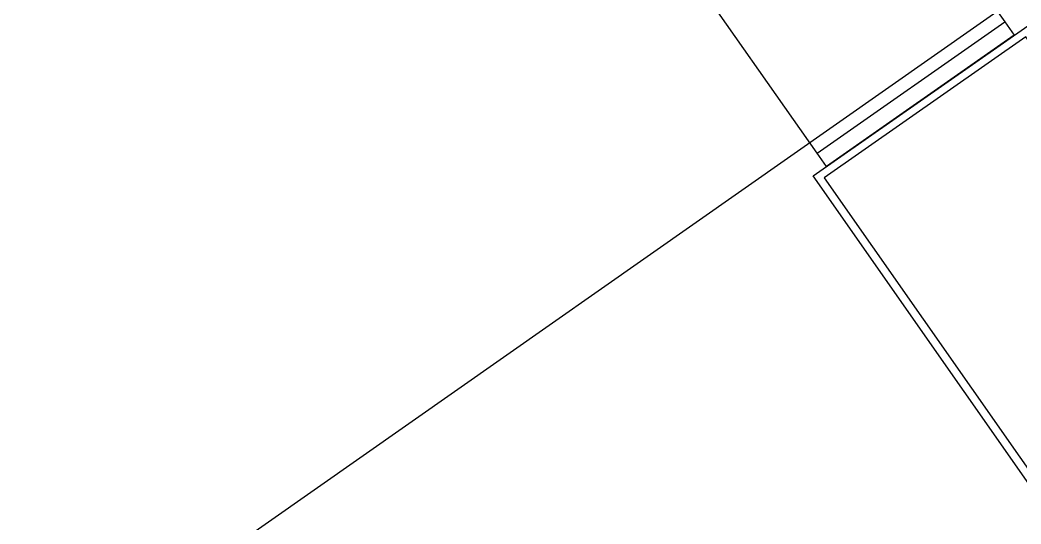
# Model space of a CAD drawing. Header units: millimetres. Extents: x 152904052 to 153933663, y 538271515 to 539240469.
# Drawn here: x 153338566 to 153342386, y 538939058 to 538940983 of the extents above; entities that cross this region are included whole.
import ezdxf

# ---------------------------------------------------------------- set-up
doc = ezdxf.new("R2010")
doc.units = ezdxf.units.MM
doc.layers.add('POWR', color=5, linetype='Continuous')

msp = doc.modelspace()

# ---------------------------------------------------------------- linework, layer by layer
at = {"layer": 'POWR', "color": 7}
msp.add_lwpolyline([(153330841.6, 538928976.8), (153328958.8, 538931665.8), (153359501.3, 538953081.9), (153361398.2, 538950372.8), (153330841.6, 538928976.8)], dxfattribs=at)
msp.add_lwpolyline([(153341608.1, 538940474), (153341106.2, 538941190.7, -0.414214), (153342324.8, 538940975.8)], format="xyb", dxfattribs=at)
for points in [[(153341608.1, 538940474), (153342324.8, 538940975.8), (153342360.7, 538940924.7), (153341643.9, 538940422.8)], [(153343313.5, 538937929.5), (153341592.7, 538940386.9), (153342411.9, 538940960.5), (153344132.6, 538938503)], [(153341634.6, 538940379.6), (153343321.7, 538937970.1), (153344091.7, 538938509.2), (153342404.5, 538940918.7)]]:
    msp.add_lwpolyline(points, close=True, dxfattribs=at)

doc.saveas('drawing.dxf')
